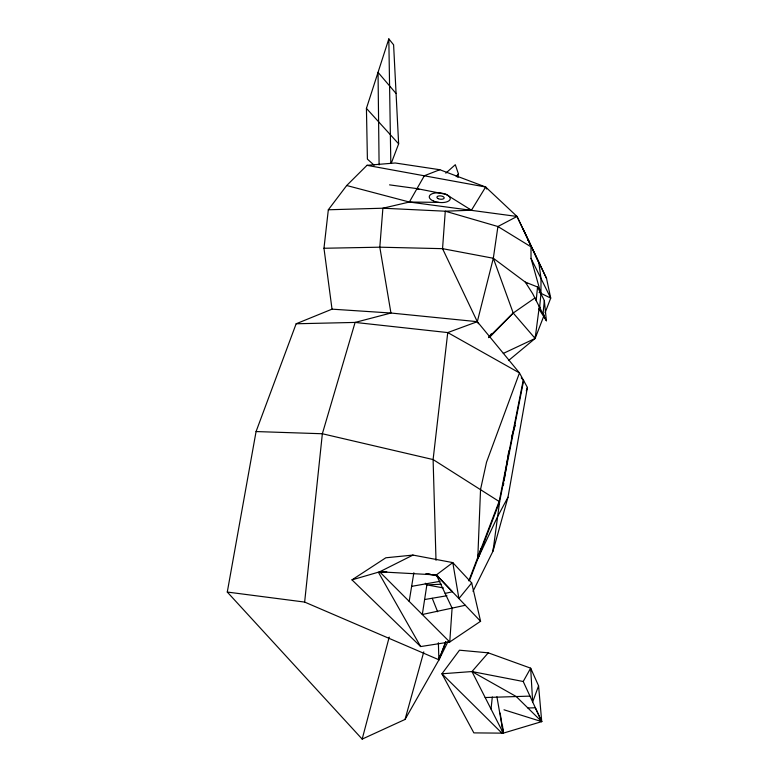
<?xml version="1.0" encoding="UTF-8"?>
<svg xmlns="http://www.w3.org/2000/svg" width="778" height="778" viewBox="0 0 778 778"><rect width="100%" height="100%" fill="white"/><g stroke="black" fill="none" stroke-linecap="round" stroke-linejoin="round"><path stroke-width="1.17" d="M539.611 307.359L540.953 293.783L541.011 278.534L538.853 262.799L523.215 229.082M521.26 377.875L523.633 380.549L527.406 387.463L507.985 497.21L497.648 516.504L478.227 557.787L478.363 554.179M535.381 336.047L535.147 338.449L508.472 360.593M543.025 314.088L544.328 300.512L537.559 286.994L525.306 282.113L532.697 293.705L546.399 320.76L544.328 300.512M536.168 300.571L537.559 286.994M491.044 709.069L492.299 697M445.716 641.724L438.87 659.763L304.645 602.075L322.355 433.754L355.099 322.423L390.945 313.028L477.313 321.684L519.471 372.934L523.293 379.927L499.243 501.178L477.818 557.184L480.551 489.42L486.532 462.19L519.471 372.934L447.749 332.576L355.099 322.423L296.146 323.774L256.069 431.557L227.283 592.048L362.169 739.1L405.046 719.446L438.938 659.851L448.128 641.364M296.146 323.774L332.021 309.158L323.969 248.26L328.326 209.778L346.706 185.514L366.992 165.325L395.205 162.991L439.803 169.721L485.647 187.002L517.02 216.459L546.535 278.417L550.717 298.11L545.096 312.678M539.436 305.511L535.147 338.449L503.308 353.416M478.451 323.726L477.313 321.684L493.32 258.257L497.92 226.524L517.02 216.459L546.535 278.417M457.892 177.501L458.436 173.902L455.295 164.712L445.804 173.163M493.767 546.351L493.009 551.125L473.005 591.348M503.356 485.53L503.736 483.148M504.105 480.755L508.812 450.939M409.179 601.375L413.857 572.773M523.633 380.549L499.622 501.791L493.009 551.125L507.985 497.21M439.794 656.253L438.87 659.763L438.384 642.774M362.169 739.1L389.224 637.065M440.192 655.154L438.938 659.851L445.92 641.704M405.046 719.446L423.777 651.867M511.603 436.769L515.279 425.303M526.307 390.896L527.406 387.463M374.121 165.199L367.401 159.12L366.428 108.375L388.825 38.9L393.6 44.813L398.637 143.852L391.246 163.312M538.58 685.846L532.667 701.98L530.664 668.166L488.263 652.839L459.497 650.194L441.933 673.787L473.86 732.886L503.288 733.148L541.731 721.624L538.58 685.846L530.664 668.166L523.224 681.499L541.731 721.624L504.008 709.799M468.833 580.855L481.203 548.286M478.227 557.787L499.622 501.791L433.103 459.565L322.355 433.754L256.069 431.557M469.494 580.466L481.631 548.937M544.23 314.925L535.147 338.449L513.217 313.028L493.32 258.257L442.546 248.668L379.81 247.19L323.969 248.26M328.326 209.778L382.893 208.212L409.364 202.037L424.341 175.75L439.803 169.721M366.992 165.325L485.647 187.002L471.449 210.225L445.279 211.208L382.893 208.212L379.81 247.19L390.945 313.028L332.021 309.158M540.165 307.135L538.979 309.031L546.399 320.76M488.652 337.662L491.336 333.752M456.209 176.664L458.436 173.902M471.692 582.926L458.923 598.574L452.786 562.601L412.982 555.074L385.82 557.787L351.987 579.863L420.645 646.567L449.762 641.996L480.58 621.282L471.692 582.926L452.786 562.601L436.37 574.932L379.654 571.82L351.987 579.863M501.956 733.158L441.933 673.787L471.964 671.55L488.263 652.839M489.819 337.049L513.217 313.028L535.011 297.906M488.672 337.341L513.217 313.028M412.982 555.074L379.654 571.82L449.762 641.996L452.096 608.114L436.37 574.932L432.762 574.485M445.133 593.41L452.465 591.747L436.37 574.932L480.58 621.282M465.312 605.274L422.308 614.513L426.869 584.871L425.265 583.218M411.63 586.359L440.027 581.331M424.613 599.546L446.961 595.734M383.029 571.402L379.654 571.82L386.773 571.781M441.408 584.239L426.869 584.871L443.372 587.935M485.18 697.535L529.964 696.115M527.892 707.99L535.342 707.776L541.731 721.624L516.261 696.543L471.964 671.55L503.288 733.148L502.53 725.913M346.706 185.514L409.364 202.037L438.568 202.377M426.733 573.736L430.351 574.183M227.283 592.048L304.645 602.075M409.364 202.037L517.02 216.459M389.545 184.863L417.008 188.616L445.969 194.335L471.449 210.225L469.222 209.34M425.858 573.746L437.683 575.856M471.964 671.55L523.224 681.499M417.008 188.616L419.225 189.501M539.115 292.411L550.717 298.11L531.034 258.393L530.995 246.83L497.92 226.524L445.279 211.208L442.546 248.668L477.313 321.684L447.749 332.576L433.103 459.565L436.001 560.267M493.32 258.257L527.144 283.484M527.601 239.848L529.312 241.501L529.643 243.893M366.428 108.375L398.637 143.852M396.08 93.516L378.04 72.364L379.1 164.955M378.351 572.161L420.645 646.567M502.16 731.019L503.288 733.148L500.166 713.086M485.647 187.002L486.649 189.015M432.257 598.311L437.644 611.751M531.034 258.393L540.953 293.783M496.909 696.777L503.288 733.148M388.825 38.9L390.819 163.205M438.277 198.682A3.666 1.663 6 0 0 444.16 198.108A3.666 1.663 6 0 0 439.21 195.9A3.666 1.663 6 0 0 438.277 198.682M433.56 201.074A10.571 4.794 6 0 0 450.219 199.071A10.571 4.794 6 0 0 435.476 192.954A10.571 4.794 6 0 0 433.56 201.074"/></g></svg>
